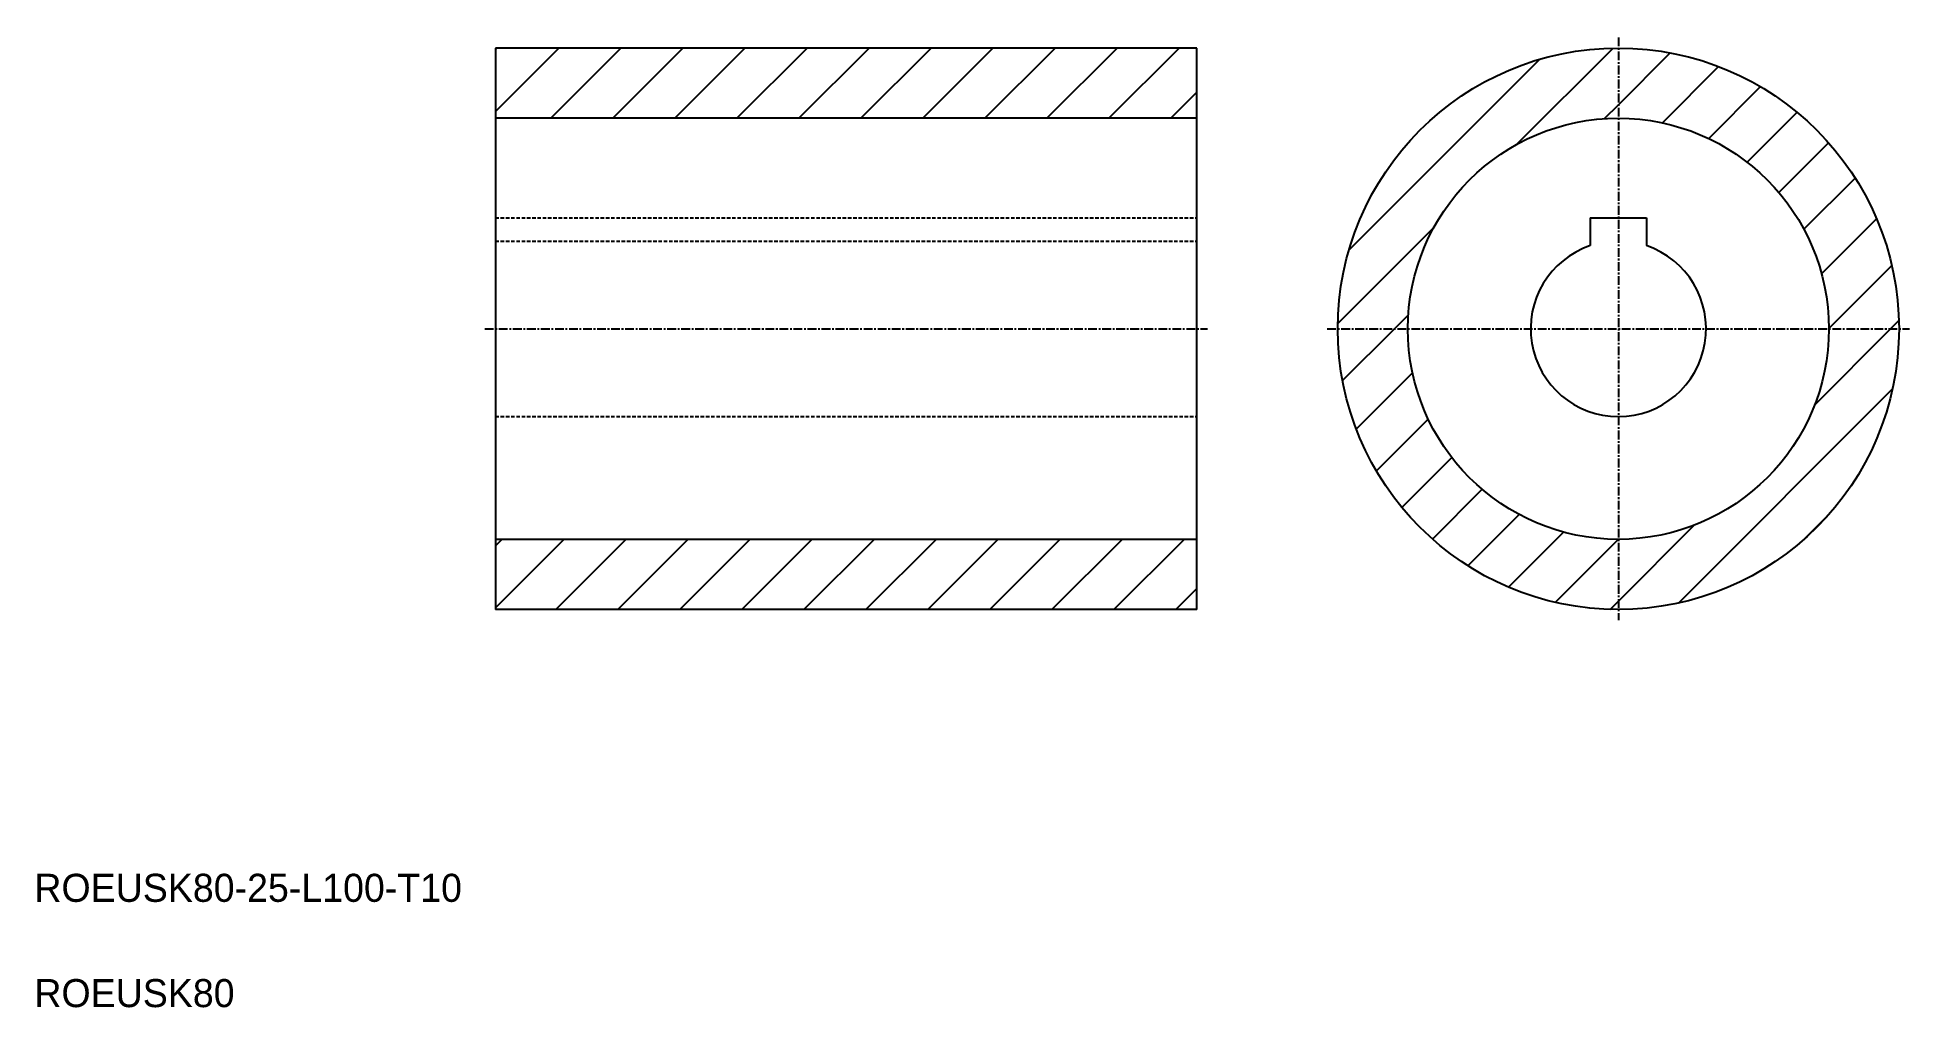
# Model space of a CAD drawing. Extents: x 10 to 277, y 10 to 148.
import ezdxf

# ---------------------------------------------------------------- set-up
doc = ezdxf.new("R2010")
doc.units = 0
doc.linetypes.add('CENTER', pattern=[2, 1.25, -0.25, 0.25, -0.25])
doc.linetypes.add('DASHED', pattern=[0.75, 0.5, -0.25])
doc.layers.get('0').update_dxf_attribs({"linetype": 'CONTINUOUS'})
doc.layers.add('CENTER', color=1, linetype='CENTER')

# ---------------------------------------------------------------- blocks, each defined once
blk = doc.blocks.new('*X2')
at = {"color": 0, "linetype": 'CONTINUOUS'}
for p, q in [((75.71, 137.58), (84.77, 146.64)), ((75.71, 146.42), (75.93, 146.64)), ((83.61, 136.64), (93.61, 146.64)), ((92.45, 136.64), (102.45, 146.64)), ((101.29, 136.64), (111.29, 146.64)), ((110.13, 136.64), (120.13, 146.64)), ((118.97, 136.64), (128.97, 146.64)), ((127.81, 136.64), (137.81, 146.64)), ((136.64, 136.64), (146.64, 146.64)), ((145.48, 136.64), (155.48, 146.64)), ((154.32, 136.64), (164.32, 146.64)), ((163.16, 136.64), (173.16, 146.64)), ((197.38, 117.83), (224.6, 145.05)), ((221.31, 132.92), (235.02, 146.64)), ((235.78, 138.56), (243.18, 145.95)), ((242.05, 135.98), (250.07, 144.01)), ((172, 136.64), (175.71, 140.35)), ((248.65, 133.74), (256.04, 141.14)), ((233.81, 136.58), (235.78, 138.56)), ((254.13, 130.38), (261.24, 137.5)), ((258.65, 126.07), (265.74, 133.15)), ((262.23, 120.81), (269.53, 128.11)), ((195.79, 107.4), (209.51, 121.12)), ((264.74, 114.48), (272.58, 122.32)), ((265.78, 106.68), (274.76, 115.66)), ((203.87, 106.64), (205.85, 108.62)), ((274.58, 106.64), (275.77, 107.83)), ((196.47, 99.25), (203.87, 106.64)), ((263.77, 95.83), (274.58, 106.64)), ((198.42, 92.36), (206.44, 100.38)), ((244.35, 67.57), (274.86, 98.08)), ((201.29, 86.39), (208.68, 93.78)), ((204.93, 81.19), (212.04, 88.3)), ((209.27, 76.69), (216.36, 83.78)), ((214.31, 72.89), (221.62, 80.2)), ((220.1, 69.84), (227.95, 77.69)), ((235.78, 67.85), (246.6, 78.66)), ((262.4, 76.79), (265.64, 80.02)), ((75.71, 66.87), (85.48, 76.64)), ((75.71, 75.71), (76.64, 76.64)), ((84.32, 66.64), (94.32, 76.64)), ((93.16, 66.64), (103.16, 76.64)), ((102, 66.64), (112, 76.64)), ((110.84, 66.64), (120.84, 76.64)), ((119.68, 66.64), (129.68, 76.64)), ((128.52, 66.64), (138.52, 76.64)), ((137.35, 66.64), (147.35, 76.64)), ((146.19, 66.64), (156.19, 76.64)), ((155.03, 66.64), (165.03, 76.64)), ((163.87, 66.64), (173.87, 76.64)), ((226.77, 67.67), (235.74, 76.64)), ((172.71, 66.64), (175.71, 69.64)), ((234.6, 66.66), (235.78, 67.85))]:
    blk.add_line(p, q, dxfattribs=at)

msp = doc.modelspace()

# ---------------------------------------------------------------- linework, layer by layer
at = {"color": 7, "linetype": 'CONTINUOUS'}
for p, q in [((75.71, 146.64), (75.71, 66.64)), ((175.71, 146.64), (75.71, 146.64)), ((175.71, 66.64), (175.71, 146.64)), ((175.71, 136.64), (75.71, 136.64)), ((231.78, 122.44), (239.78, 122.44)), ((231.78, 122.44), (231.78, 118.49)), ((239.78, 122.44), (239.78, 118.49)), ((175.71, 76.64), (75.71, 76.64)), ((175.71, 66.64), (75.71, 66.64))]:
    msp.add_line(p, q, dxfattribs=at)
at = {"color": 3, "linetype": 'DASHED'}
for p, q in [((75.71, 122.44), (175.71, 122.44)), ((75.71, 119.14), (175.71, 119.14)), ((75.71, 94.14), (175.71, 94.14))]:
    msp.add_line(p, q, dxfattribs=at)
msp.add_line((75.71, 106.64), (75.71, 106.64))
at = {"color": 7, "linetype": 'CONTINUOUS'}
for radius in [40, 30]:
    msp.add_circle((235.78, 106.64), radius, dxfattribs=at)
msp.add_arc((235.78, 106.64), 12.5, 108.6629, 71.3371, dxfattribs=at)
at = {"layer": 'CENTER', "color": 1, "linetype": 'CENTER'}
for p, q in [((235.78, 148.14), (235.78, 65.14)), ((74.21, 106.64), (177.21, 106.64)), ((194.28, 106.64), (277.28, 106.64))]:
    msp.add_line(p, q, dxfattribs=at)

# ---------------------------------------------------------------- block references
at = {"color": 3, "linetype": 'CONTINUOUS'}
msp.add_blockref('*X2', (0, 0), dxfattribs=at)

# ---------------------------------------------------------------- texts
at = {"color": 7, "linetype": 'CONTINUOUS'}
for s, p in [('ROEUSK80-25-L100-T10', (10, 25)), ('ROEUSK80', (10, 10))]:
    msp.add_text(s, height=4, dxfattribs=at).set_placement(p)

doc.saveas('drawing.dxf')
